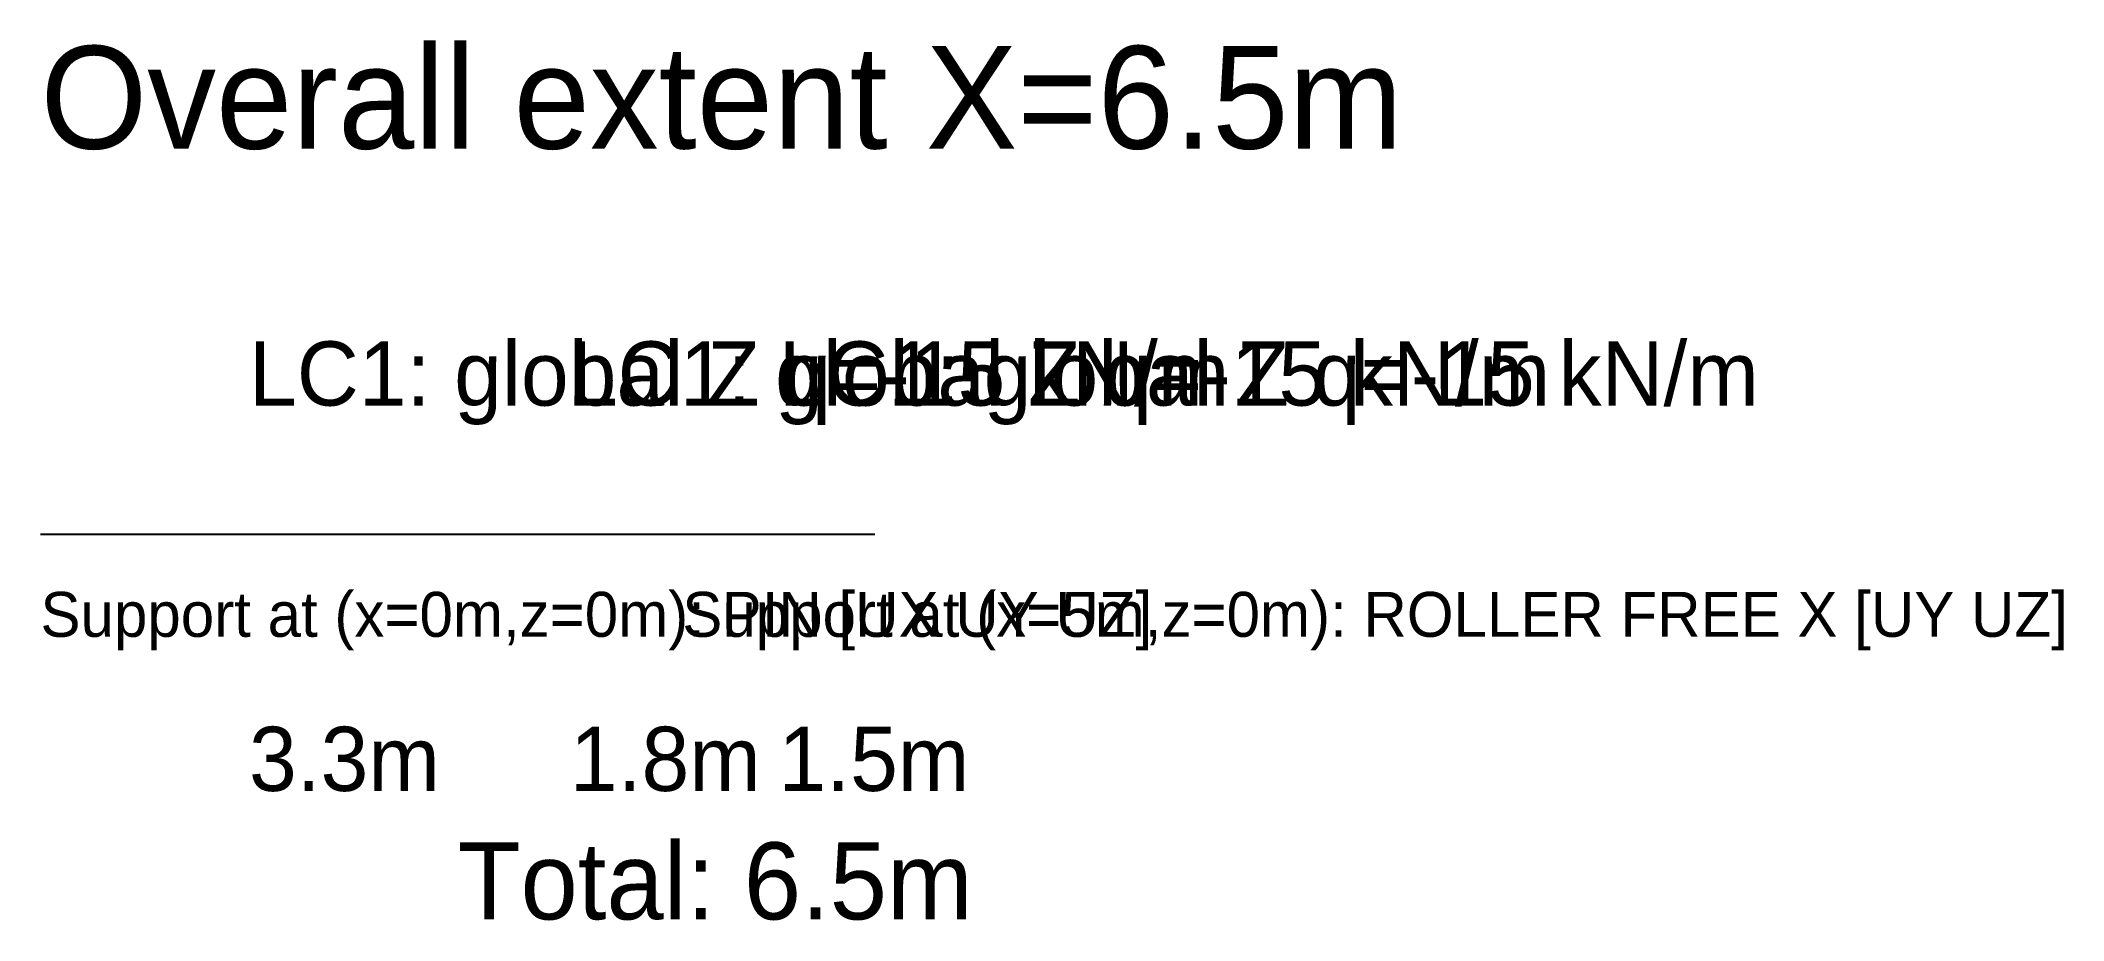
# Model space of a CAD drawing. Header units: metres. Extents: x 0 to 15.8, y -3 to 3.8.
import ezdxf

# ---------------------------------------------------------------- set-up
doc = ezdxf.new("R2010")
doc.units = ezdxf.units.M
for name, color, linetype in [('DIM', 5, 'CONTINUOUS'), ('LOAD', 1, 'CONTINUOUS'), ('STRUCT', 7, 'CONTINUOUS'), ('SUPPORT', 3, 'CONTINUOUS')]:
    doc.layers.add(name, color=color, linetype=linetype)

msp = doc.modelspace()

# ---------------------------------------------------------------- linework, layer by layer
at = {"layer": 'STRUCT'}
for p, q in [((0, 0), (3.25, 0)), ((3.25, 0), (5, 0)), ((5, 0), (6.5, 0))]:
    msp.add_line(p, q, dxfattribs=at)

# ---------------------------------------------------------------- texts
at = {"layer": 'DIM'}
for s, height, p in [('3.3m', 0.5, (1.625, -2)), ('1.8m', 0.5, (4.125, -2)), ('1.5m', 0.5, (5.75, -2)), ('Total: 6.5m', 0.6, (3.25, -3))]:
    msp.add_text(s, height=height, dxfattribs=at).set_placement(p)
at = {"layer": 'LOAD'}
for p in [(1.625, 1), (4.125, 1), (5.75, 1)]:
    msp.add_text('LC1: global Z q=-15 kN/m', height=0.5, dxfattribs=at).set_placement(p)
at = {"layer": 'SUPPORT'}
for s, p in [('Support at (x=0m,z=0m): PIN [UX UY UZ]', (0, -0.8)), ('Support at (x=5m,z=0m): ROLLER FREE X [UY UZ]', (5, -0.8))]:
    msp.add_text(s, height=0.35, dxfattribs=at).set_placement(p)
at = {"layer": 'TEXT'}
msp.add_text('Overall extent X=6.5m', height=0.8, dxfattribs=at).set_placement((0, 3))

doc.saveas('drawing.dxf')
